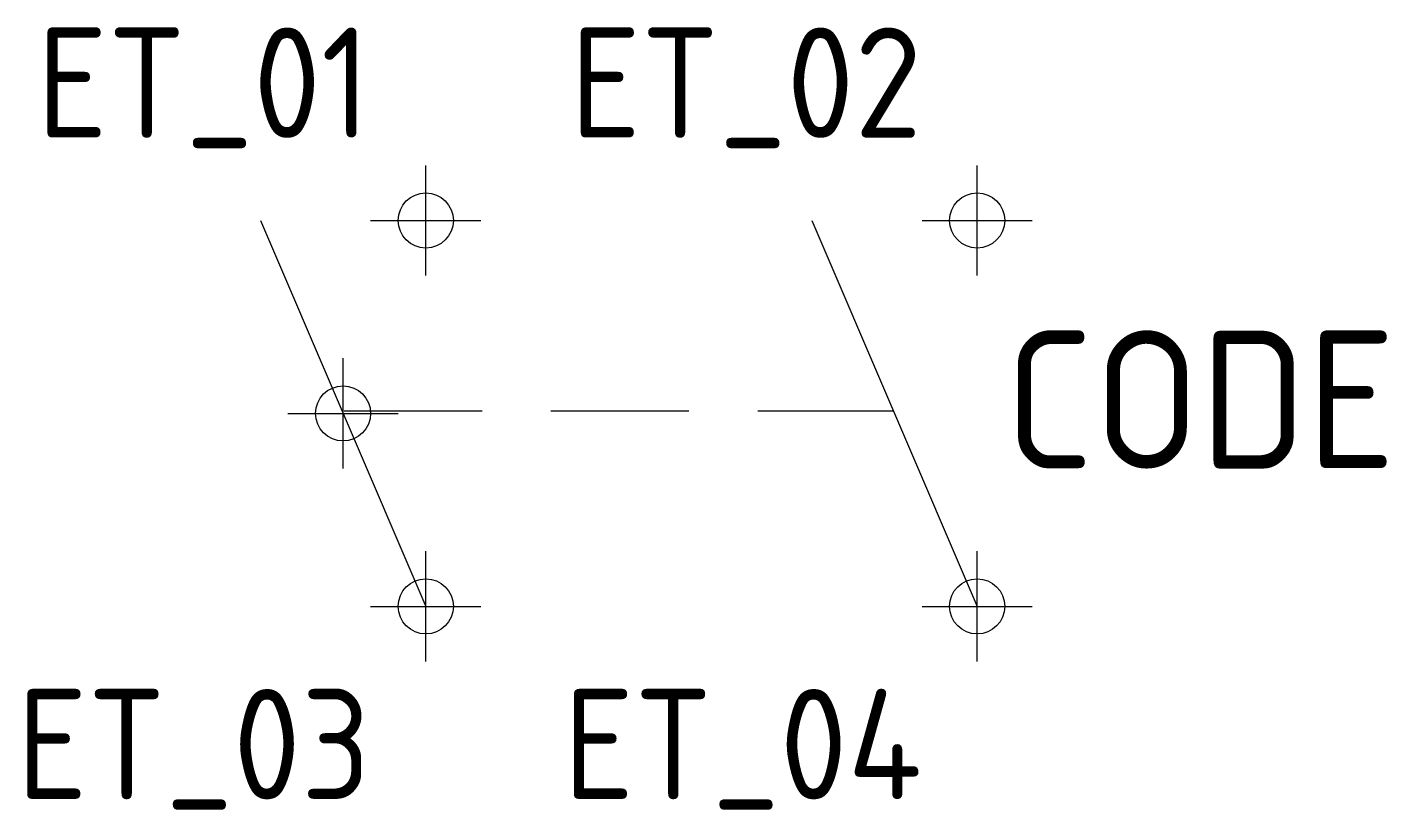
# Model space of a CAD drawing. Extents: x 772.8 to 797.5, y 2612.6 to 2626.8.
import ezdxf
from ezdxf.enums import TextEntityAlignment as Align

# ---------------------------------------------------------------- set-up
doc = ezdxf.new("R2010")
doc.units = 0
doc.header["$LTSCALE"] = 10
doc.header["$MEASUREMENT"] = 0
doc.header["$PDMODE"] = 34
doc.header["$PDSIZE"] = -5
doc.linetypes.add('DASHED2', pattern=[0.375, 0.25, -0.125])
doc.layers.get('0').update_dxf_attribs({"linetype": 'CONTINUOUS'})
for name, color, linetype in [('A', 7, 'CONTINUOUS'), ('C', 7, 'CONTINUOUS'), ('TKST2', 1, 'CONTINUOUS'), ('TKST3', 3, 'CONTINUOUS')]:
    doc.layers.add(name, color=color, linetype=linetype)
doc.styles.get("Standard").update_dxf_attribs({"font": 'iso8.shx'})

msp = doc.modelspace()

# ---------------------------------------------------------------- linework, layer by layer
at = {"linetype": 'DASHED2'}
msp.add_line((778.585, 2619.803), (788.544, 2619.803), dxfattribs=at)
for points in [[(777.064, 2623.258), (780.064, 2616.258)], [(787.064, 2623.258), (790.064, 2616.258)]]:
    msp.add_lwpolyline(points)
at = {"layer": 'A', "color": 1}
msp.add_point((778.564, 2619.758), dxfattribs=at)
at = {"layer": 'C', "color": 1}
msp.add_point((780.064, 2623.258), dxfattribs=at)
at = {"layer": 'C', "color": 3}
msp.add_point((790.064, 2623.258), dxfattribs=at)
at = {"layer": 'C', "color": 2}
msp.add_point((780.064, 2616.258), dxfattribs=at)
at = {"layer": 'C', "color": 4}
msp.add_point((790.064, 2616.258), dxfattribs=at)

# ---------------------------------------------------------------- texts
at = {"layer": 'TKST2'}
for tag, p in [('ET_01', (779.064, 2624.758)), ('ET_02', (789.064, 2624.758)), ('ET_03', (779.064, 2612.758)), ('ET_04', (789.064, 2612.758))]:
    msp.add_attdef(tag, text='', height=2, dxfattribs=at).set_placement(p, align=Align.RIGHT)
at = {"layer": 'TKST3'}
msp.add_attdef('CODE', (790.564, 2618.758), '-K', height=2.5, dxfattribs=at)

doc.saveas('drawing.dxf')
